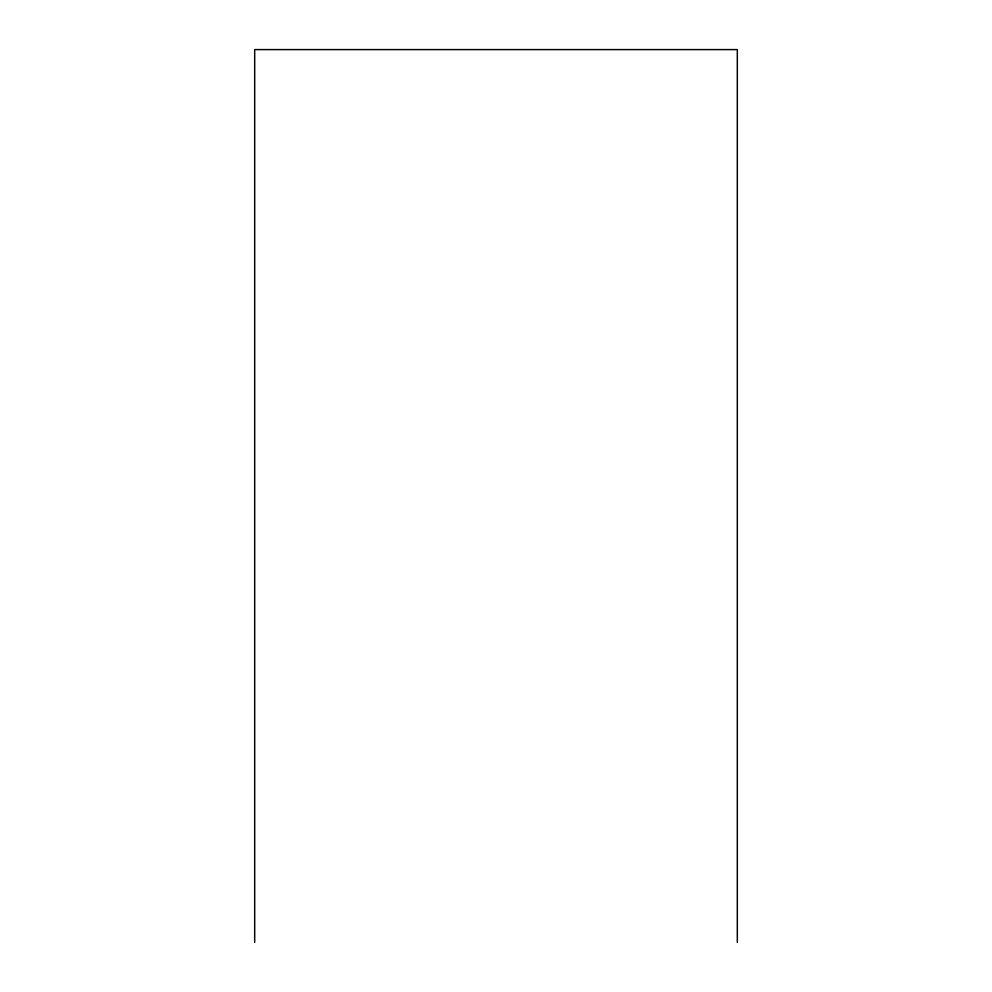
<?xml version="1.0" encoding="UTF-8"?>
<svg xmlns="http://www.w3.org/2000/svg" width="992" height="992" viewBox="0 0 992 992"><rect width="100%" height="100%" fill="white"/><g stroke="black" fill="none" stroke-linecap="round" stroke-linejoin="round"><path stroke-width="1.49" d="M737.316 942.4L737.316 49.6L254.684 49.6L254.684 942.4"/></g></svg>
